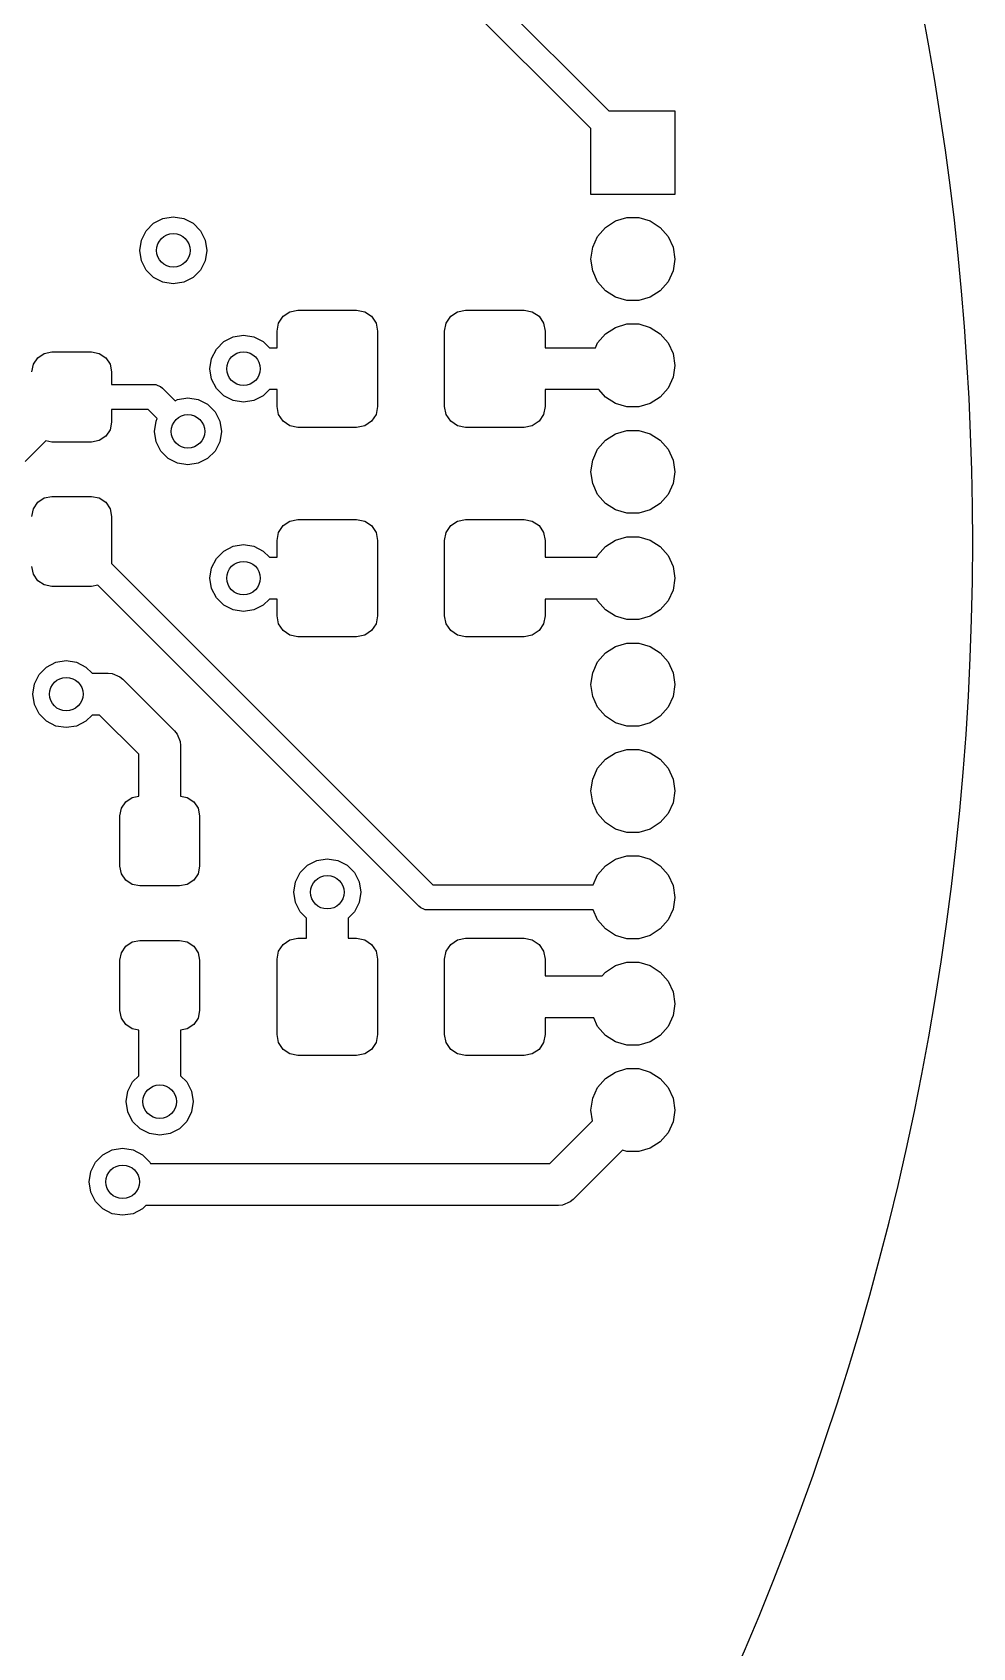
# Model space of a CAD drawing. Extents: x 116 to 183, y -110.2 to -37.6.
# Drawn here: x 171.73 to 182.95, y -84.27 to -64.98 of the extents above; entities that cross this region are included whole.
import ezdxf

# ---------------------------------------------------------------- set-up
doc = ezdxf.new("R2010")
doc.units = 0
doc.layers.add('BLACK', color=7, linetype='CONTINUOUS')

msp = doc.modelspace()

# ---------------------------------------------------------------- linework, layer by layer
at = {"layer": 'BLACK', "linetype": 'CONTINUOUS'}
for p, q in [((176.981066, -64.293934), (178.608132, -65.921)), ((178.396, -66.133132), (176.812868, -64.55)), ((178.608132, -65.921), (179.396, -65.921)), ((179.396, -65.921), (179.396, -66.921)), ((178.396, -66.921), (178.396, -66.133132)), ((179.396, -66.921), (178.396, -66.921)), ((173.088893, -67.352386), (173.177386, -67.263893)), ((173.177386, -67.263893), (173.288893, -67.207077)), ((173.288893, -67.207077), (173.4125, -67.1875)), ((173.4125, -67.1875), (173.536107, -67.207077)), ((173.536107, -67.207077), (173.647614, -67.263893)), ((173.647614, -67.263893), (173.736107, -67.352386)), ((178.56857, -67.313125), (178.688292, -67.236184)), ((178.688292, -67.236184), (178.824843, -67.196089)), ((178.824843, -67.196089), (178.967157, -67.196089)), ((178.967157, -67.196089), (179.103708, -67.236184)), ((179.103708, -67.236184), (179.22343, -67.313125)), ((173.0125, -67.5875), (173.032077, -67.463893)), ((173.032077, -67.463893), (173.088893, -67.352386)), ((173.736107, -67.352386), (173.792923, -67.463893)), ((173.792923, -67.463893), (173.8125, -67.5875)), ((178.416254, -67.550134), (178.475373, -67.42068)), ((178.475373, -67.42068), (178.56857, -67.313125)), ((179.22343, -67.313125), (179.316627, -67.42068)), ((179.316627, -67.42068), (179.375746, -67.550134)), ((173.032077, -67.711107), (173.0125, -67.5875)), ((173.8125, -67.5875), (173.792923, -67.711107)), ((178.396, -67.691), (178.416254, -67.550134)), ((178.416254, -67.831866), (178.396, -67.691)), ((179.375746, -67.550134), (179.396, -67.691)), ((179.396, -67.691), (179.375746, -67.831866)), ((173.088893, -67.822614), (173.032077, -67.711107)), ((173.177386, -67.911107), (173.088893, -67.822614)), ((173.736107, -67.822614), (173.647614, -67.911107)), ((173.792923, -67.711107), (173.736107, -67.822614)), ((178.475373, -67.96132), (178.416254, -67.831866)), ((179.375746, -67.831866), (179.316627, -67.96132)), ((173.288893, -67.967923), (173.177386, -67.911107)), ((173.4125, -67.9875), (173.288893, -67.967923)), ((173.536107, -67.967923), (173.4125, -67.9875)), ((173.647614, -67.911107), (173.536107, -67.967923)), ((178.56857, -68.068875), (178.475373, -67.96132)), ((178.688292, -68.145816), (178.56857, -68.068875)), ((179.22343, -68.068875), (179.103708, -68.145816)), ((179.316627, -67.96132), (179.22343, -68.068875)), ((178.824843, -68.185911), (178.688292, -68.145816)), ((178.967157, -68.185911), (178.824843, -68.185911)), ((179.103708, -68.145816), (178.967157, -68.185911)), ((174.65, -68.55), (174.66903, -68.454329)), ((174.66903, -68.454329), (174.723223, -68.373223)), ((174.723223, -68.373223), (174.804329, -68.31903)), ((174.804329, -68.31903), (174.9, -68.3)), ((174.9, -68.3), (175.6, -68.3)), ((175.6, -68.3), (175.695671, -68.31903)), ((175.695671, -68.31903), (175.776777, -68.373223)), ((175.776777, -68.373223), (175.83097, -68.454329)), ((175.83097, -68.454329), (175.85, -68.55)), ((176.65, -68.55), (176.66903, -68.454329)), ((176.66903, -68.454329), (176.723223, -68.373223)), ((176.723223, -68.373223), (176.804329, -68.31903)), ((176.804329, -68.31903), (176.9, -68.3)), ((176.9, -68.3), (177.6, -68.3)), ((177.6, -68.3), (177.695671, -68.31903)), ((177.695671, -68.31903), (177.776777, -68.373223)), ((177.776777, -68.373223), (177.83097, -68.454329)), ((177.83097, -68.454329), (177.85, -68.55)), ((174.014886, -68.676393), (174.126393, -68.619577)), ((174.126393, -68.619577), (174.25, -68.6)), ((174.25, -68.6), (174.373607, -68.619577)), ((174.373607, -68.619577), (174.485114, -68.676393)), ((174.65, -68.75), (174.65, -68.55)), ((175.85, -68.55), (175.85, -69.45)), ((176.65, -69.45), (176.65, -68.55)), ((177.85, -68.55), (177.85, -68.75)), ((178.475373, -68.69068), (178.56857, -68.583125)), ((178.56857, -68.583125), (178.688292, -68.506184)), ((178.688292, -68.506184), (178.824843, -68.466089)), ((178.824843, -68.466089), (178.967157, -68.466089)), ((178.967157, -68.466089), (179.103708, -68.506184)), ((179.103708, -68.506184), (179.22343, -68.583125)), ((179.22343, -68.583125), (179.316627, -68.69068)), ((171.794562, -68.869562), (171.871613, -68.818079)), ((171.871613, -68.818079), (171.9625, -68.8)), ((171.9625, -68.8), (172.4375, -68.8)), ((172.4375, -68.8), (172.528387, -68.818079)), ((172.528387, -68.818079), (172.605438, -68.869562)), ((173.869577, -68.876393), (173.926393, -68.764886)), ((173.926393, -68.764886), (174.014886, -68.676393)), ((174.485114, -68.676393), (174.558721, -68.75)), ((174.558721, -68.75), (174.65, -68.75)), ((177.85, -68.75), (178.448283, -68.75)), ((178.448283, -68.75), (178.475373, -68.69068)), ((179.316627, -68.69068), (179.375746, -68.820134)), ((179.375746, -68.820134), (179.396, -68.961)), ((171.725, -69.0375), (171.743079, -68.946613)), ((171.743079, -68.946613), (171.794562, -68.869562)), ((172.605438, -68.869562), (172.656921, -68.946613)), ((172.656921, -68.946613), (172.675, -69.0375)), ((172.675, -69.0375), (172.675, -69.1875)), ((173.85, -69), (173.869577, -68.876393)), ((173.869577, -69.123607), (173.85, -69)), ((179.396, -68.961), (179.375746, -69.101866)), ((172.675, -69.1875), (173.175831, -69.1875)), ((173.175831, -69.1875), (173.205095, -69.190382)), ((173.205095, -69.190382), (173.227492, -69.199659)), ((173.227492, -69.199659), (173.259166, -69.212779)), ((173.259166, -69.212779), (173.281897, -69.231434)), ((173.281897, -69.231434), (173.433389, -69.382926)), ((173.926393, -69.235114), (173.869577, -69.123607)), ((179.316627, -69.23132), (179.22343, -69.338875)), ((179.375746, -69.101866), (179.316627, -69.23132)), ((173.433389, -69.382926), (173.462991, -69.367844)), ((173.462991, -69.367844), (173.586598, -69.348267)), ((173.586598, -69.348267), (173.710205, -69.367844)), ((173.710205, -69.367844), (173.821712, -69.42466)), ((173.821712, -69.42466), (173.910205, -69.513153)), ((174.014886, -69.323607), (173.926393, -69.235114)), ((174.126393, -69.380423), (174.014886, -69.323607)), ((174.25, -69.4), (174.126393, -69.380423)), ((174.373607, -69.380423), (174.25, -69.4)), ((174.485114, -69.323607), (174.373607, -69.380423)), ((174.558721, -69.25), (174.485114, -69.323607)), ((174.65, -69.25), (174.558721, -69.25)), ((174.65, -69.45), (174.65, -69.25)), ((178.491559, -69.25), (177.85, -69.25)), ((177.85, -69.25), (177.85, -69.45)), ((178.56857, -69.338875), (178.491559, -69.25)), ((178.688292, -69.415816), (178.56857, -69.338875)), ((178.824843, -69.455911), (178.688292, -69.415816)), ((179.103708, -69.415816), (178.967157, -69.455911)), ((179.22343, -69.338875), (179.103708, -69.415816)), ((173.113699, -69.4875), (172.675, -69.4875)), ((172.675, -69.4875), (172.675, -69.6375)), ((173.221257, -69.595058), (173.113699, -69.4875)), ((173.206175, -69.62466), (173.221257, -69.595058)), ((173.910205, -69.513153), (173.967021, -69.62466)), ((174.66903, -69.545671), (174.65, -69.45)), ((174.723223, -69.626777), (174.66903, -69.545671)), ((175.83097, -69.545671), (175.776777, -69.626777)), ((175.85, -69.45), (175.83097, -69.545671)), ((176.66903, -69.545671), (176.65, -69.45)), ((176.723223, -69.626777), (176.66903, -69.545671)), ((177.83097, -69.545671), (177.776777, -69.626777)), ((177.85, -69.45), (177.83097, -69.545671)), ((178.967157, -69.455911), (178.824843, -69.455911)), ((172.605438, -69.805438), (172.528387, -69.856921)), ((172.656921, -69.728387), (172.605438, -69.805438)), ((172.675, -69.6375), (172.656921, -69.728387)), ((173.186598, -69.748267), (173.206175, -69.62466)), ((173.206175, -69.871874), (173.186598, -69.748267)), ((173.967021, -69.62466), (173.986598, -69.748267)), ((173.986598, -69.748267), (173.967021, -69.871874)), ((174.804329, -69.68097), (174.723223, -69.626777)), ((174.9, -69.7), (174.804329, -69.68097)), ((175.6, -69.7), (174.9, -69.7)), ((175.695671, -69.68097), (175.6, -69.7)), ((175.776777, -69.626777), (175.695671, -69.68097)), ((176.804329, -69.68097), (176.723223, -69.626777)), ((176.9, -69.7), (176.804329, -69.68097)), ((177.6, -69.7), (176.9, -69.7)), ((177.695671, -69.68097), (177.6, -69.7)), ((177.776777, -69.626777), (177.695671, -69.68097)), ((178.56857, -69.853125), (178.688292, -69.776184)), ((178.688292, -69.776184), (178.824843, -69.736089)), ((178.824843, -69.736089), (178.967157, -69.736089)), ((178.967157, -69.736089), (179.103708, -69.776184)), ((179.103708, -69.776184), (179.22343, -69.853125)), ((171.88921, -69.860421), (171.643566, -70.106066)), ((171.9625, -69.875), (171.88921, -69.860421)), ((172.4375, -69.875), (171.9625, -69.875)), ((172.528387, -69.856921), (172.4375, -69.875)), ((173.262991, -69.983381), (173.206175, -69.871874)), ((173.351484, -70.071874), (173.262991, -69.983381)), ((173.910205, -69.983381), (173.821712, -70.071874)), ((173.967021, -69.871874), (173.910205, -69.983381)), ((178.416254, -70.090134), (178.475373, -69.96068)), ((178.475373, -69.96068), (178.56857, -69.853125)), ((179.22343, -69.853125), (179.316627, -69.96068)), ((179.316627, -69.96068), (179.375746, -70.090134)), ((173.462991, -70.12869), (173.351484, -70.071874)), ((173.586598, -70.148267), (173.462991, -70.12869)), ((173.710205, -70.12869), (173.586598, -70.148267)), ((173.821712, -70.071874), (173.710205, -70.12869)), ((178.396, -70.231), (178.416254, -70.090134)), ((179.375746, -70.090134), (179.396, -70.231)), ((178.416254, -70.371866), (178.396, -70.231)), ((178.475373, -70.50132), (178.416254, -70.371866)), ((179.375746, -70.371866), (179.316627, -70.50132)), ((179.396, -70.231), (179.375746, -70.371866)), ((171.794562, -70.594562), (171.871613, -70.543079)), ((171.871613, -70.543079), (171.9625, -70.525)), ((171.9625, -70.525), (172.4375, -70.525)), ((172.4375, -70.525), (172.528387, -70.543079)), ((172.528387, -70.543079), (172.605438, -70.594562)), ((178.56857, -70.608875), (178.475373, -70.50132)), ((179.316627, -70.50132), (179.22343, -70.608875)), ((171.725, -70.7625), (171.743079, -70.671613)), ((171.743079, -70.671613), (171.794562, -70.594562)), ((172.605438, -70.594562), (172.656921, -70.671613)), ((172.656921, -70.671613), (172.675, -70.7625)), ((172.675, -70.7625), (172.675, -71.325368)), ((178.688292, -70.685816), (178.56857, -70.608875)), ((178.824843, -70.725911), (178.688292, -70.685816)), ((178.967157, -70.725911), (178.824843, -70.725911)), ((179.103708, -70.685816), (178.967157, -70.725911)), ((179.22343, -70.608875), (179.103708, -70.685816)), ((174.65, -71.05), (174.66903, -70.954329)), ((174.66903, -70.954329), (174.723223, -70.873223)), ((174.723223, -70.873223), (174.804329, -70.81903)), ((174.804329, -70.81903), (174.9, -70.8)), ((174.9, -70.8), (175.6, -70.8)), ((175.6, -70.8), (175.695671, -70.81903)), ((175.695671, -70.81903), (175.776777, -70.873223)), ((175.776777, -70.873223), (175.83097, -70.954329)), ((175.83097, -70.954329), (175.85, -71.05)), ((176.65, -71.05), (176.66903, -70.954329)), ((176.66903, -70.954329), (176.723223, -70.873223)), ((176.723223, -70.873223), (176.804329, -70.81903)), ((176.804329, -70.81903), (176.9, -70.8)), ((176.9, -70.8), (177.6, -70.8)), ((177.6, -70.8), (177.695671, -70.81903)), ((177.695671, -70.81903), (177.776777, -70.873223)), ((177.776777, -70.873223), (177.83097, -70.954329)), ((177.83097, -70.954329), (177.85, -71.05)), ((174.014886, -71.176393), (174.126393, -71.119577)), ((174.126393, -71.119577), (174.25, -71.1)), ((174.25, -71.1), (174.373607, -71.119577)), ((174.373607, -71.119577), (174.485114, -71.176393)), ((174.65, -71.25), (174.65, -71.05)), ((175.85, -71.05), (175.85, -71.95)), ((176.65, -71.95), (176.65, -71.05)), ((177.85, -71.05), (177.85, -71.25)), ((178.475373, -71.23068), (178.56857, -71.123125)), ((178.56857, -71.123125), (178.688292, -71.046184)), ((178.688292, -71.046184), (178.824843, -71.006089)), ((178.824843, -71.006089), (178.967157, -71.006089)), ((178.967157, -71.006089), (179.103708, -71.046184)), ((179.103708, -71.046184), (179.22343, -71.123125)), ((179.22343, -71.123125), (179.316627, -71.23068)), ((172.675, -71.325368), (176.510632, -75.161)), ((173.869577, -71.376393), (173.926393, -71.264886)), ((173.926393, -71.264886), (174.014886, -71.176393)), ((174.485114, -71.176393), (174.558721, -71.25)), ((174.558721, -71.25), (174.65, -71.25)), ((177.85, -71.25), (178.46655, -71.25)), ((178.46655, -71.25), (178.475373, -71.23068)), ((179.316627, -71.23068), (179.375746, -71.360134)), ((171.743079, -71.453387), (171.725, -71.3625)), ((171.794562, -71.530438), (171.743079, -71.453387)), ((171.871613, -71.581921), (171.794562, -71.530438)), ((173.85, -71.5), (173.869577, -71.376393)), ((173.869577, -71.623607), (173.85, -71.5)), ((179.375746, -71.360134), (179.396, -71.501)), ((179.396, -71.501), (179.375746, -71.641866)), ((171.9625, -71.6), (171.871613, -71.581921)), ((172.4375, -71.6), (171.9625, -71.6)), ((172.510789, -71.585421), (172.4375, -71.6)), ((176.342434, -75.417066), (172.510789, -71.585421)), ((173.926393, -71.735114), (173.869577, -71.623607)), ((174.014886, -71.823607), (173.926393, -71.735114)), ((179.375746, -71.641866), (179.316627, -71.77132)), ((174.126393, -71.880423), (174.014886, -71.823607)), ((174.25, -71.9), (174.126393, -71.880423)), ((174.373607, -71.880423), (174.25, -71.9)), ((174.485114, -71.823607), (174.373607, -71.880423)), ((174.558721, -71.75), (174.485114, -71.823607)), ((174.65, -71.75), (174.558721, -71.75)), ((174.65, -71.95), (174.65, -71.75)), ((178.465637, -71.75), (177.85, -71.75)), ((177.85, -71.75), (177.85, -71.95)), ((178.475373, -71.77132), (178.465637, -71.75)), ((178.56857, -71.878875), (178.475373, -71.77132)), ((178.688292, -71.955816), (178.56857, -71.878875)), ((179.22343, -71.878875), (179.103708, -71.955816)), ((179.316627, -71.77132), (179.22343, -71.878875)), ((174.66903, -72.045671), (174.65, -71.95)), ((174.723223, -72.126777), (174.66903, -72.045671)), ((174.804329, -72.18097), (174.723223, -72.126777)), ((175.776777, -72.126777), (175.695671, -72.18097)), ((175.83097, -72.045671), (175.776777, -72.126777)), ((175.85, -71.95), (175.83097, -72.045671)), ((176.66903, -72.045671), (176.65, -71.95)), ((176.723223, -72.126777), (176.66903, -72.045671)), ((176.804329, -72.18097), (176.723223, -72.126777)), ((177.776777, -72.126777), (177.695671, -72.18097)), ((177.83097, -72.045671), (177.776777, -72.126777)), ((177.85, -71.95), (177.83097, -72.045671)), ((178.824843, -71.995911), (178.688292, -71.955816)), ((178.967157, -71.995911), (178.824843, -71.995911)), ((179.103708, -71.955816), (178.967157, -71.995911)), ((174.9, -72.2), (174.804329, -72.18097)), ((175.6, -72.2), (174.9, -72.2)), ((175.695671, -72.18097), (175.6, -72.2)), ((176.9, -72.2), (176.804329, -72.18097)), ((177.6, -72.2), (176.9, -72.2)), ((177.695671, -72.18097), (177.6, -72.2)), ((178.56857, -72.393125), (178.688292, -72.316184)), ((178.688292, -72.316184), (178.824843, -72.276089)), ((178.824843, -72.276089), (178.967157, -72.276089)), ((178.967157, -72.276089), (179.103708, -72.316184)), ((179.103708, -72.316184), (179.22343, -72.393125)), ((171.899886, -72.561393), (172.011393, -72.504577)), ((172.011393, -72.504577), (172.135, -72.485)), ((172.135, -72.485), (172.258607, -72.504577)), ((172.258607, -72.504577), (172.370114, -72.561393)), ((178.416254, -72.630134), (178.475373, -72.50068)), ((178.475373, -72.50068), (178.56857, -72.393125)), ((179.22343, -72.393125), (179.316627, -72.50068)), ((179.316627, -72.50068), (179.375746, -72.630134)), ((171.754577, -72.761393), (171.811393, -72.649886)), ((171.811393, -72.649886), (171.899886, -72.561393)), ((172.370114, -72.561393), (172.443721, -72.635)), ((172.443721, -72.635), (172.635, -72.635)), ((172.635, -72.635), (172.683773, -72.639804)), ((172.683773, -72.639804), (172.773893, -72.677133)), ((172.773893, -72.677133), (172.773897, -72.677137)), ((172.773897, -72.677137), (172.811777, -72.708223)), ((178.396, -72.771), (178.416254, -72.630134)), ((179.375746, -72.630134), (179.396, -72.771)), ((171.735, -72.885), (171.754577, -72.761393)), ((171.754577, -73.008607), (171.735, -72.885)), ((172.811777, -72.708223), (173.426776, -73.323223)), ((178.416254, -72.911866), (178.396, -72.771)), ((179.396, -72.771), (179.375746, -72.911866)), ((171.811393, -73.120114), (171.754577, -73.008607)), ((178.475373, -73.04132), (178.416254, -72.911866)), ((178.56857, -73.148875), (178.475373, -73.04132)), ((179.316627, -73.04132), (179.22343, -73.148875)), ((179.375746, -72.911866), (179.316627, -73.04132)), ((171.899886, -73.208607), (171.811393, -73.120114)), ((172.011393, -73.265423), (171.899886, -73.208607)), ((172.135, -73.285), (172.011393, -73.265423)), ((172.258607, -73.265423), (172.135, -73.285)), ((172.370114, -73.208607), (172.258607, -73.265423)), ((172.443721, -73.135), (172.370114, -73.208607)), ((172.531446, -73.135), (172.443721, -73.135)), ((173, -73.603553), (172.531446, -73.135)), ((178.688292, -73.225816), (178.56857, -73.148875)), ((178.824843, -73.265911), (178.688292, -73.225816)), ((178.967157, -73.265911), (178.824843, -73.265911)), ((179.103708, -73.225816), (178.967157, -73.265911)), ((179.22343, -73.148875), (179.103708, -73.225816)), ((173.426776, -73.323223), (173.457862, -73.361102)), ((173.457862, -73.361102), (173.457867, -73.361107)), ((173.457867, -73.361107), (173.495196, -73.451227)), ((173.495196, -73.451227), (173.5, -73.5)), ((173, -74.102486), (173, -73.603553)), ((173.5, -73.5), (173.5, -74.102486)), ((178.475373, -73.77068), (178.56857, -73.663125)), ((178.56857, -73.663125), (178.688292, -73.586184)), ((178.688292, -73.586184), (178.824843, -73.546089)), ((178.824843, -73.546089), (178.967157, -73.546089)), ((178.967157, -73.546089), (179.103708, -73.586184)), ((179.103708, -73.586184), (179.22343, -73.663125)), ((179.22343, -73.663125), (179.316627, -73.77068)), ((178.416254, -73.900134), (178.475373, -73.77068)), ((179.316627, -73.77068), (179.375746, -73.900134)), ((178.396, -74.041), (178.416254, -73.900134)), ((178.416254, -74.181866), (178.396, -74.041)), ((179.375746, -73.900134), (179.396, -74.041)), ((179.396, -74.041), (179.375746, -74.181866)), ((172.775, -74.3375), (172.793079, -74.246613)), ((172.793079, -74.246613), (172.844562, -74.169562)), ((172.844562, -74.169562), (172.921613, -74.118079)), ((172.921613, -74.118079), (173, -74.102486)), ((173.5, -74.102486), (173.578387, -74.118079)), ((173.578387, -74.118079), (173.655438, -74.169562)), ((173.655438, -74.169562), (173.706921, -74.246613)), ((173.706921, -74.246613), (173.725, -74.3375)), ((178.475373, -74.31132), (178.416254, -74.181866)), ((179.375746, -74.181866), (179.316627, -74.31132)), ((172.775, -74.9375), (172.775, -74.3375)), ((173.725, -74.3375), (173.725, -74.9375)), ((178.56857, -74.418875), (178.475373, -74.31132)), ((178.688292, -74.495816), (178.56857, -74.418875)), ((179.22343, -74.418875), (179.103708, -74.495816)), ((179.316627, -74.31132), (179.22343, -74.418875)), ((178.824843, -74.535911), (178.688292, -74.495816)), ((178.967157, -74.535911), (178.824843, -74.535911)), ((179.103708, -74.495816), (178.967157, -74.535911)), ((178.688292, -74.856184), (178.824843, -74.816089)), ((178.824843, -74.816089), (178.967157, -74.816089)), ((178.967157, -74.816089), (179.103708, -74.856184)), ((172.793079, -75.028387), (172.775, -74.9375)), ((173.725, -74.9375), (173.706921, -75.028387)), ((174.869577, -75.126393), (174.926393, -75.014886)), ((174.926393, -75.014886), (175.014886, -74.926393)), ((175.014886, -74.926393), (175.126393, -74.869577)), ((175.126393, -74.869577), (175.25, -74.85)), ((175.25, -74.85), (175.373607, -74.869577)), ((175.373607, -74.869577), (175.485114, -74.926393)), ((175.485114, -74.926393), (175.573607, -75.014886)), ((175.573607, -75.014886), (175.630423, -75.126393)), ((178.475373, -75.04068), (178.56857, -74.933125)), ((178.56857, -74.933125), (178.688292, -74.856184)), ((179.103708, -74.856184), (179.22343, -74.933125)), ((179.22343, -74.933125), (179.316627, -75.04068)), ((172.844562, -75.105438), (172.793079, -75.028387)), ((172.921613, -75.156921), (172.844562, -75.105438)), ((173.0125, -75.175), (172.921613, -75.156921)), ((173.4875, -75.175), (173.0125, -75.175)), ((173.578387, -75.156921), (173.4875, -75.175)), ((173.655438, -75.105438), (173.578387, -75.156921)), ((173.706921, -75.028387), (173.655438, -75.105438)), ((174.85, -75.25), (174.869577, -75.126393)), ((175.630423, -75.126393), (175.65, -75.25)), ((176.510632, -75.161), (178.420425, -75.161)), ((178.420425, -75.161), (178.475373, -75.04068)), ((179.316627, -75.04068), (179.375746, -75.170134)), ((179.375746, -75.170134), (179.396, -75.311)), ((174.869577, -75.373607), (174.85, -75.25)), ((174.926393, -75.485114), (174.869577, -75.373607)), ((175.630423, -75.373607), (175.573607, -75.485114)), ((175.65, -75.25), (175.630423, -75.373607)), ((179.396, -75.311), (179.375746, -75.451866)), ((175, -75.558721), (174.926393, -75.485114)), ((175, -75.8), (175, -75.558721)), ((175.573607, -75.485114), (175.5, -75.558721)), ((175.5, -75.558721), (175.5, -75.8)), ((176.365164, -75.435721), (176.342434, -75.417066)), ((176.403399, -75.451557), (176.365164, -75.435721)), ((176.419236, -75.458118), (176.403399, -75.451557)), ((176.4485, -75.461), (176.419236, -75.458118)), ((178.420425, -75.461), (176.4485, -75.461)), ((178.475373, -75.58132), (178.420425, -75.461)), ((178.56857, -75.688875), (178.475373, -75.58132)), ((179.316627, -75.58132), (179.22343, -75.688875)), ((179.375746, -75.451866), (179.316627, -75.58132)), ((178.688292, -75.765816), (178.56857, -75.688875)), ((178.824843, -75.805911), (178.688292, -75.765816)), ((179.103708, -75.765816), (178.967157, -75.805911)), ((179.22343, -75.688875), (179.103708, -75.765816)), ((172.775, -76.0625), (172.793079, -75.971613)), ((172.793079, -75.971613), (172.844562, -75.894562)), ((172.844562, -75.894562), (172.921613, -75.843079)), ((172.921613, -75.843079), (173.0125, -75.825)), ((173.0125, -75.825), (173.4875, -75.825)), ((173.4875, -75.825), (173.578387, -75.843079)), ((173.578387, -75.843079), (173.655438, -75.894562)), ((173.655438, -75.894562), (173.706921, -75.971613)), ((173.706921, -75.971613), (173.725, -76.0625)), ((174.65, -76.05), (174.66903, -75.954329)), ((174.66903, -75.954329), (174.723223, -75.873223)), ((174.723223, -75.873223), (174.804329, -75.81903)), ((174.804329, -75.81903), (174.9, -75.8)), ((174.9, -75.8), (175, -75.8)), ((175.5, -75.8), (175.6, -75.8)), ((175.6, -75.8), (175.695671, -75.81903)), ((175.695671, -75.81903), (175.776777, -75.873223)), ((175.776777, -75.873223), (175.83097, -75.954329)), ((175.83097, -75.954329), (175.85, -76.05)), ((176.65, -76.05), (176.66903, -75.954329)), ((176.66903, -75.954329), (176.723223, -75.873223)), ((176.723223, -75.873223), (176.804329, -75.81903)), ((176.804329, -75.81903), (176.9, -75.8)), ((176.9, -75.8), (177.6, -75.8)), ((177.6, -75.8), (177.695671, -75.81903)), ((177.695671, -75.81903), (177.776777, -75.873223)), ((177.776777, -75.873223), (177.83097, -75.954329)), ((177.83097, -75.954329), (177.85, -76.05)), ((178.967157, -75.805911), (178.824843, -75.805911)), ((172.775, -76.6625), (172.775, -76.0625)), ((173.725, -76.0625), (173.725, -76.6625)), ((174.65, -76.95), (174.65, -76.05)), ((175.85, -76.05), (175.85, -76.95)), ((176.65, -76.95), (176.65, -76.05)), ((177.85, -76.05), (177.85, -76.25)), ((178.56857, -76.203125), (178.688292, -76.126184)), ((178.688292, -76.126184), (178.824843, -76.086089)), ((178.824843, -76.086089), (178.967157, -76.086089)), ((178.967157, -76.086089), (179.103708, -76.126184)), ((179.103708, -76.126184), (179.22343, -76.203125)), ((177.85, -76.25), (178.527953, -76.25)), ((178.527953, -76.25), (178.56857, -76.203125)), ((179.22343, -76.203125), (179.316627, -76.31068)), ((179.316627, -76.31068), (179.375746, -76.440134)), ((179.375746, -76.440134), (179.396, -76.581)), ((172.793079, -76.753387), (172.775, -76.6625)), ((172.844562, -76.830438), (172.793079, -76.753387)), ((173.706921, -76.753387), (173.655438, -76.830438)), ((173.725, -76.6625), (173.706921, -76.753387)), ((178.429102, -76.75), (177.85, -76.75)), ((177.85, -76.75), (177.85, -76.95)), ((178.475373, -76.85132), (178.429102, -76.75)), ((179.375746, -76.721866), (179.316627, -76.85132)), ((179.396, -76.581), (179.375746, -76.721866)), ((172.921613, -76.881921), (172.844562, -76.830438)), ((173, -76.897513), (172.921613, -76.881921)), ((173, -77.441279), (173, -76.897513)), ((173.578387, -76.881921), (173.5, -76.897513)), ((173.5, -76.897513), (173.5, -77.441279)), ((173.655438, -76.830438), (173.578387, -76.881921)), ((178.56857, -76.958875), (178.475373, -76.85132)), ((179.316627, -76.85132), (179.22343, -76.958875)), ((174.66903, -77.045671), (174.65, -76.95)), ((174.723223, -77.126777), (174.66903, -77.045671)), ((174.804329, -77.18097), (174.723223, -77.126777)), ((175.776777, -77.126777), (175.695671, -77.18097)), ((175.83097, -77.045671), (175.776777, -77.126777)), ((175.85, -76.95), (175.83097, -77.045671)), ((176.66903, -77.045671), (176.65, -76.95)), ((176.723223, -77.126777), (176.66903, -77.045671)), ((176.804329, -77.18097), (176.723223, -77.126777)), ((177.776777, -77.126777), (177.695671, -77.18097)), ((177.83097, -77.045671), (177.776777, -77.126777)), ((177.85, -76.95), (177.83097, -77.045671)), ((178.688292, -77.035816), (178.56857, -76.958875)), ((178.824843, -77.075911), (178.688292, -77.035816)), ((178.967157, -77.075911), (178.824843, -77.075911)), ((179.103708, -77.035816), (178.967157, -77.075911)), ((179.22343, -76.958875), (179.103708, -77.035816)), ((174.9, -77.2), (174.804329, -77.18097)), ((175.6, -77.2), (174.9, -77.2)), ((175.695671, -77.18097), (175.6, -77.2)), ((176.9, -77.2), (176.804329, -77.18097)), ((177.6, -77.2), (176.9, -77.2)), ((177.695671, -77.18097), (177.6, -77.2)), ((172.869577, -77.626393), (172.926393, -77.514886)), ((172.926393, -77.514886), (173, -77.441279)), ((173.5, -77.441279), (173.573607, -77.514886)), ((173.573607, -77.514886), (173.630423, -77.626393)), ((178.475373, -77.58068), (178.56857, -77.473125)), ((178.56857, -77.473125), (178.688292, -77.396184)), ((178.688292, -77.396184), (178.824843, -77.356089)), ((178.824843, -77.356089), (178.967157, -77.356089)), ((178.967157, -77.356089), (179.103708, -77.396184)), ((179.103708, -77.396184), (179.22343, -77.473125)), ((179.22343, -77.473125), (179.316627, -77.58068)), ((172.85, -77.75), (172.869577, -77.626393)), ((173.630423, -77.626393), (173.65, -77.75)), ((178.396, -77.851), (178.416254, -77.710134)), ((178.416254, -77.710134), (178.475373, -77.58068)), ((179.316627, -77.58068), (179.375746, -77.710134)), ((179.375746, -77.710134), (179.396, -77.851)), ((172.869577, -77.873607), (172.85, -77.75)), ((172.926393, -77.985114), (172.869577, -77.873607)), ((173.630423, -77.873607), (173.573607, -77.985114)), ((173.65, -77.75), (173.630423, -77.873607)), ((178.414409, -77.979036), (178.396, -77.851)), ((179.396, -77.851), (179.375746, -77.991866)), ((173.014886, -78.073607), (172.926393, -77.985114)), ((173.126393, -78.130423), (173.014886, -78.073607)), ((173.485114, -78.073607), (173.373607, -78.130423)), ((173.573607, -77.985114), (173.485114, -78.073607)), ((177.903446, -78.49), (178.414409, -77.979036)), ((179.375746, -77.991866), (179.316627, -78.12132)), ((173.25, -78.15), (173.126393, -78.130423)), ((173.373607, -78.130423), (173.25, -78.15)), ((179.22343, -78.228875), (179.103708, -78.305816)), ((179.316627, -78.12132), (179.22343, -78.228875)), ((172.427528, -78.5836), (172.484344, -78.472093)), ((172.484344, -78.472093), (172.572837, -78.3836)), ((172.572837, -78.3836), (172.684344, -78.326784)), ((172.684344, -78.326784), (172.807951, -78.307207)), ((172.807951, -78.307207), (172.931558, -78.326784)), ((172.931558, -78.326784), (173.043065, -78.3836)), ((173.043065, -78.3836), (173.131558, -78.472093)), ((173.131558, -78.472093), (173.140682, -78.49)), ((173.140682, -78.49), (177.903446, -78.49)), ((178.770576, -78.329977), (178.183777, -78.916777)), ((178.824843, -78.345911), (178.770576, -78.329977)), ((178.967157, -78.345911), (178.824843, -78.345911)), ((179.103708, -78.305816), (178.967157, -78.345911)), ((172.407951, -78.707207), (172.427528, -78.5836)), ((172.427528, -78.830814), (172.407951, -78.707207)), ((172.484344, -78.942321), (172.427528, -78.830814)), ((172.572837, -79.030814), (172.484344, -78.942321)), ((172.684344, -79.08763), (172.572837, -79.030814)), ((173.043065, -79.030814), (172.931558, -79.08763)), ((173.083879, -78.99), (173.043065, -79.030814)), ((178.007, -78.99), (173.083879, -78.99)), ((178.055773, -78.985196), (178.007, -78.99)), ((178.145893, -78.947867), (178.055773, -78.985196)), ((178.145897, -78.947862), (178.145893, -78.947867)), ((178.183777, -78.916777), (178.145897, -78.947862)), ((172.807951, -79.107207), (172.684344, -79.08763)), ((172.931558, -79.08763), (172.807951, -79.107207))]:
    msp.add_line(p, q, dxfattribs=at)
at = {"layer": 'BLACK'}
for centre in [(173.4125, -67.5875), (174.25, -69), (173.586598, -69.748267), (174.25, -71.5), (172.135, -72.885), (175.25, -75.25), (173.25, -77.75), (172.807951, -78.707207)]:
    msp.add_circle(centre, 0.2, dxfattribs=at)
for centre, radius, start, end in [((149.450502, -71.074296), 33.5, 0, 180), ((149.45048, -71.07428), 33.500022, -49.6070424, -0.0000274)]:
    msp.add_arc(centre, radius, start, end, dxfattribs=at)

doc.saveas('drawing.dxf')
